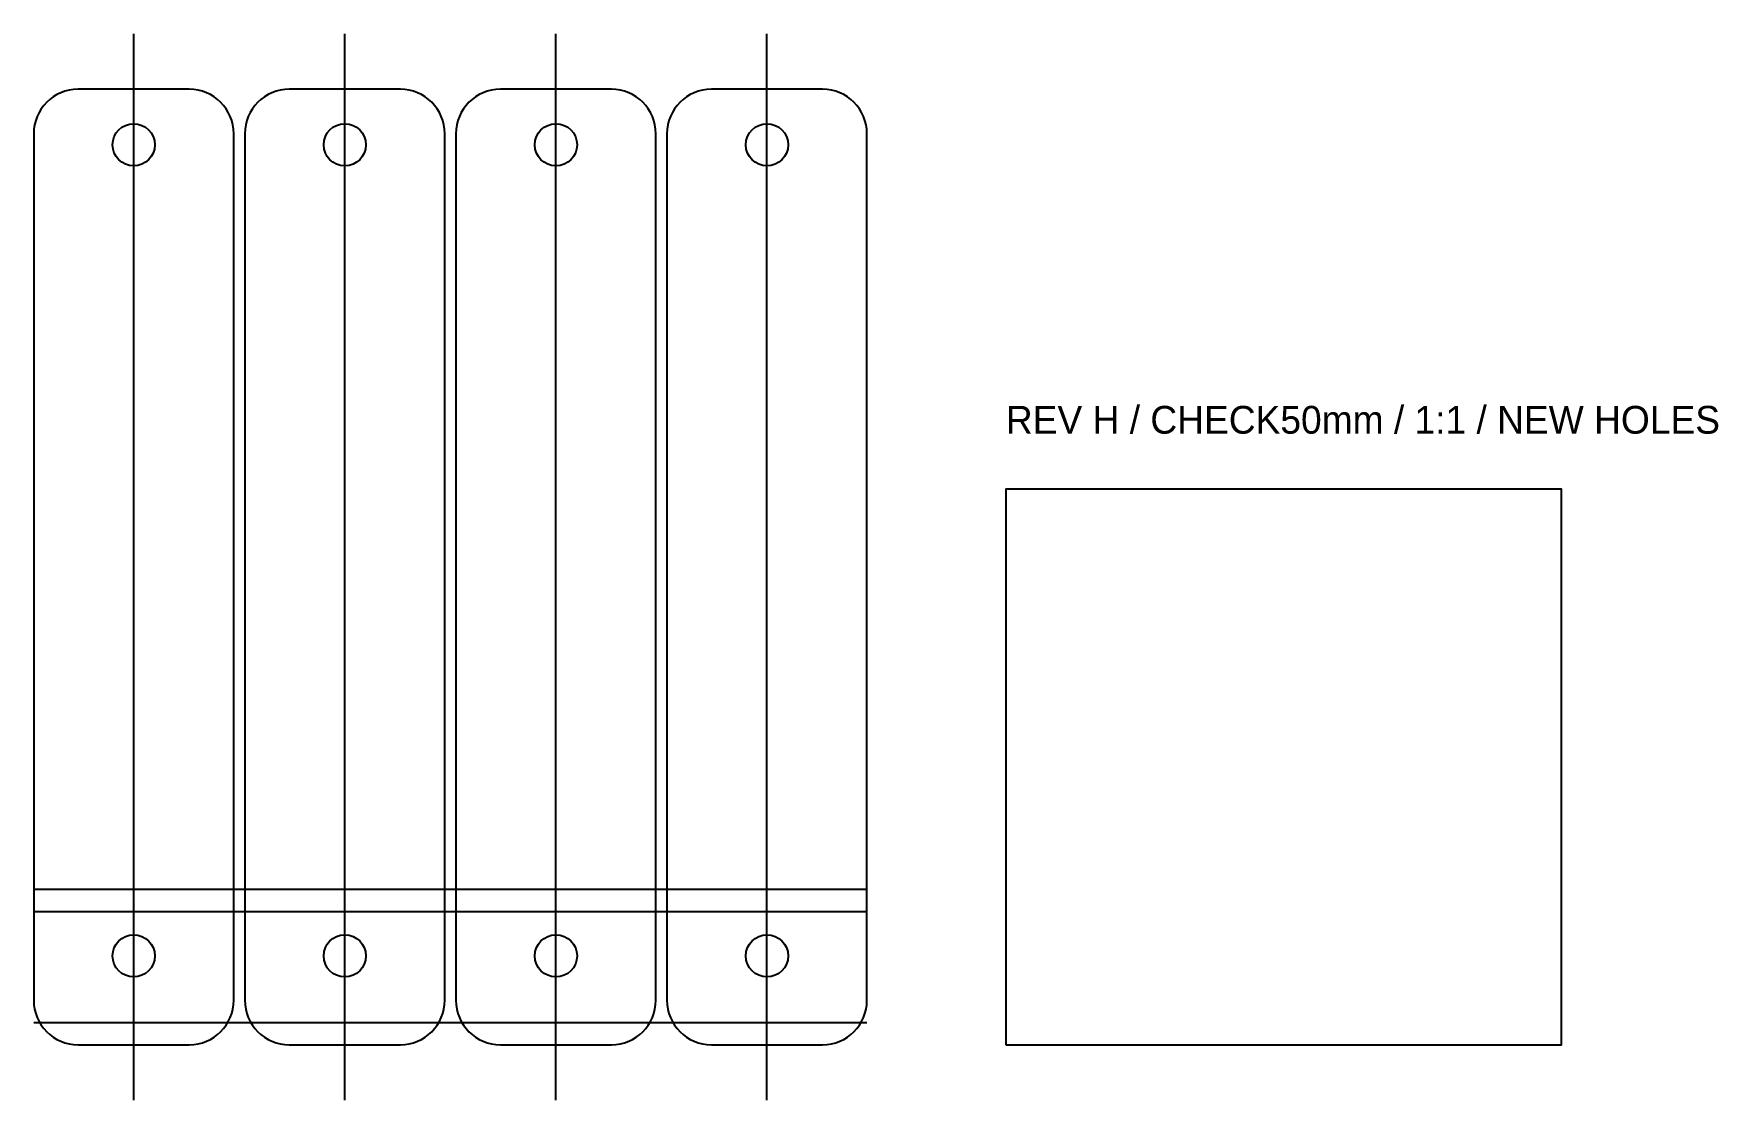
# Model space of a CAD drawing. Header units: millimetres. Extents: x -38 to 114, y -5 to 91.
import ezdxf

# ---------------------------------------------------------------- set-up
doc = ezdxf.new("R2010")
doc.units = ezdxf.units.MM
for name, color, linetype in [('MOUNT_CENTER', 1, 'Continuous'), ('OUTLINE', 7, 'Continuous'), ('REFERENCE', 4, 'Continuous'), ('STRING_CENTER', 3, 'Continuous')]:
    doc.layers.add(name, color=color, linetype=linetype)

msp = doc.modelspace()

# ---------------------------------------------------------------- linework, layer by layer
at = {"layer": 'MOUNT_CENTER'}
for centre in [(-28.5, 81), (-9.5, 81), (9.5, 81), (28.5, 81), (-28.5, 8), (-9.5, 8), (9.5, 8), (28.5, 8)]:
    msp.add_circle(centre, 1.9, dxfattribs=at)
at = {"layer": 'OUTLINE'}
for p, q in [((-23.5, 86), (-33.5, 86)), ((-4.5, 86), (-14.5, 86)), ((14.5, 86), (4.5, 86)), ((33.5, 86), (23.5, 86)), ((-37.5, 82), (-37.5, 4)), ((-19.5, 4), (-19.5, 82)), ((-18.5, 82), (-18.5, 4)), ((-0.5, 4), (-0.5, 82)), ((0.5, 82), (0.5, 4)), ((18.5, 4), (18.5, 82)), ((19.5, 82), (19.5, 4)), ((37.5, 4), (37.5, 82)), ((-33.5, 0), (-23.5, 0)), ((-14.5, 0), (-4.5, 0)), ((4.5, 0), (14.5, 0)), ((23.5, 0), (33.5, 0))]:
    msp.add_line(p, q, dxfattribs=at)
for centre, start, end in [((-33.5, 82), 90, 180), ((-23.5, 82), 0, 90), ((-14.5, 82), 90, 180), ((-4.5, 82), 0, 90), ((4.5, 82), 90, 180), ((14.5, 82), 0, 90), ((23.5, 82), 90, 180), ((33.5, 82), 0, 90), ((-33.5, 4), 180, 270), ((-23.5, 4), 270, 360), ((-14.5, 4), 180, 270), ((-4.5, 4), 270, 360), ((4.5, 4), 180, 270), ((14.5, 4), 270, 360), ((23.5, 4), 180, 270), ((33.5, 4), 270, 360)]:
    msp.add_arc(centre, 4, start, end, dxfattribs=at)
at = {"layer": 'REFERENCE'}
for p, q in [((-37.5, 14), (37.5, 14)), ((-37.5, 12), (37.5, 12)), ((-37.5, 2), (37.5, 2))]:
    msp.add_line(p, q, dxfattribs=at)
msp.add_lwpolyline([(50, 0), (100, 0), (100, 50), (50, 50)], close=True, dxfattribs=at)
at = {"layer": 'STRING_CENTER'}
for p, q in [((-28.5, -5), (-28.5, 91)), ((-9.5, -5), (-9.5, 91)), ((9.5, -5), (9.5, 91)), ((28.5, -5), (28.5, 91))]:
    msp.add_line(p, q, dxfattribs=at)

# ---------------------------------------------------------------- texts
at = {"layer": 'REFERENCE'}
msp.add_text('REV H / CHECK50mm / 1:1 / NEW HOLES', height=2.5, dxfattribs=at).set_placement((50, 55))

doc.saveas('drawing.dxf')
